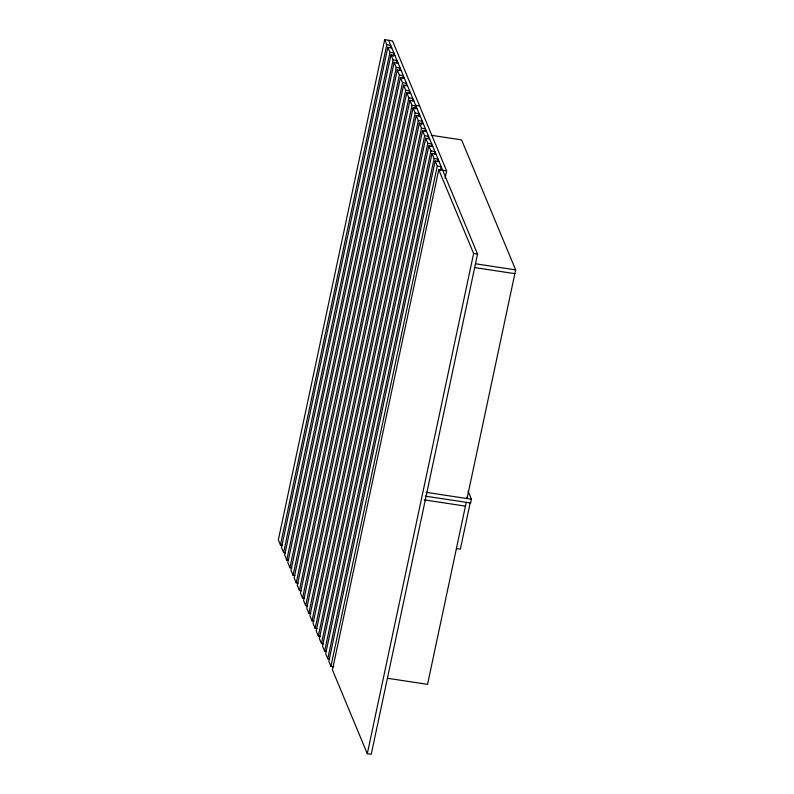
<?xml version="1.0" encoding="UTF-8"?>
<svg xmlns="http://www.w3.org/2000/svg" width="794" height="794" viewBox="0 0 794 794"><rect width="100%" height="100%" fill="white"/><g stroke="black" fill="none" stroke-linecap="round" stroke-linejoin="round"><path stroke-width="1.19" d="M445.077 178.164L446.625 170.899L392.524 40.891L384.673 39.7L278.347 539.92L280.451 544.982L282.416 545.279M280.451 544.982L386.777 44.752L384.673 39.7M391.76 47.878L387.829 47.283L281.503 547.503L283.607 552.564L285.572 552.862M390.191 47.769L390.708 45.347L386.777 44.752M283.607 552.564L389.933 52.335L387.829 47.283M394.916 55.461L390.985 54.865L284.659 555.085L286.763 560.147L288.728 560.445M393.09 56.573L393.864 52.93L389.933 52.335M286.763 560.147L393.09 59.927L390.985 54.865M398.062 63.044L394.142 62.448L287.815 562.668L289.919 567.73L291.884 568.028M396.504 62.944L397.02 60.523L393.09 59.927M289.919 567.73L396.246 67.51L394.142 62.448M401.218 70.626L397.298 70.031L290.971 570.261L293.075 575.313L295.04 575.61M399.66 70.527L400.166 68.105L396.246 67.51M293.075 575.313L399.402 75.093L397.298 70.031M404.374 78.209L400.454 77.614L294.127 577.843L296.231 582.895L298.197 583.193M402.816 78.11L403.322 75.688L399.402 75.093M296.231 582.895L402.558 82.675L400.454 77.614M407.53 85.792L403.61 85.196L297.284 585.426L299.388 590.478L301.353 590.776M405.962 85.692L406.478 83.271L402.558 82.675M299.388 590.478L405.714 90.258L403.61 85.196M410.687 93.384L406.766 92.789L300.44 593.009L302.544 598.061L304.499 598.358M409.118 93.275L409.635 90.853L405.714 90.258M302.544 598.061L408.87 97.841L406.766 92.789M413.843 100.967L409.922 100.372L303.596 600.592L305.7 605.643L307.655 605.941M412.275 100.858L412.791 98.436L408.87 97.841M305.7 605.643L412.017 105.423L409.922 100.372M416.999 108.55L413.069 107.954L306.752 608.174L308.856 613.226L310.811 613.524M414.875 108.927L415.649 105.294L419.569 105.89M415.431 108.441L415.947 106.019L412.017 105.423M308.856 613.226L415.173 113.006L413.069 107.954M420.155 116.132L416.225 115.537L309.908 615.757L312.002 620.809L313.967 621.106M418.587 116.023L419.103 113.602L415.173 113.006M312.002 620.809L418.329 120.589L416.225 115.537M423.311 123.715L419.381 123.12L313.054 623.34L315.158 628.391L317.124 628.689M421.485 124.817L422.259 121.184L418.329 120.589M315.158 628.391L421.485 128.171L419.381 123.12M426.467 131.298L422.537 130.702L316.211 630.922L318.315 635.984L320.28 636.282M424.899 131.189L425.415 128.767L421.485 128.171M318.315 635.984L424.641 135.754L422.537 130.702M429.623 138.881L425.693 138.285L319.367 638.505L321.471 643.567L323.436 643.865M428.055 138.771L428.571 136.35L424.641 135.754M321.471 643.567L427.797 143.337L425.693 138.285M432.78 146.463L428.849 145.868L322.523 646.088L324.627 651.149L326.592 651.447M431.211 146.364L431.728 143.932L427.797 143.337M324.627 651.149L430.953 150.92L428.849 145.868M435.936 154.046L432.005 153.45L325.679 653.67L327.783 658.732L329.748 659.03M434.368 153.947L434.884 151.525L430.953 150.92M327.783 658.732L434.11 158.512L432.005 153.45M439.092 161.629L435.162 161.033L328.835 661.253L330.939 666.315L333.887 666.761M437.524 161.529L438.04 159.108L434.11 158.512M330.939 666.315L437.266 166.095L435.162 161.033M446.625 170.899L438.764 169.708L332.438 669.928L367.304 753.705L371.235 754.3L477.551 254.08L388.603 40.296M440.422 170.323L441.196 166.69L437.266 166.095M367.304 753.705L473.631 253.485L438.764 169.708M466.237 502.344L427.549 684.349L387.561 678.284M431.261 135.288L461.562 139.883L515.653 269.881L467.051 498.553L466.505 497.252M470.167 502.939L460.341 549.17L456.411 548.575M468.123 491.317L471.408 499.218L470.604 502.999L425.405 496.141M473.631 253.485L477.551 254.08M475.656 263.816L515.653 269.881M474.852 267.598L514.849 273.662M426.209 492.359L471.408 499.218M424.234 499.873L465.433 506.125"/></g></svg>
